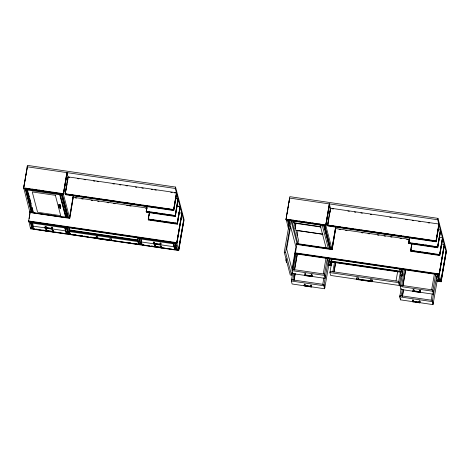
<?xml version="1.0" encoding="UTF-8"?>
<svg xmlns="http://www.w3.org/2000/svg" width="470" height="470" viewBox="0 0 470 470"><rect width="100%" height="100%" fill="white"/><g stroke="black" fill="none" stroke-linecap="round" stroke-linejoin="round"><path stroke-width="0.7" d="M63.344 194.04L66.916 172.608L63.344 194.04L23.6 188.223L27.419 165.387L175.551 187.066L184.093 219.631L178.706 250.51L30.573 228.825L30.597 227.744M23.6 188.223L23.688 187.724L29.827 211.958L33.441 212.487M23.811 187.007L27.06 168.389M27.272 167.173L27.231 167.866L27.319 167.361M23.988 186.478L25.11 180.034M25.362 178.606L25.609 177.172M25.862 175.739L26.108 174.305M26.361 172.878L26.984 169.294M26.003 188.611L31.895 211.894L26.367 189.992M73.291 196.912L69.719 218.344L29.974 212.528L29.963 211.647M181.878 213.539L176.738 243.008L28.605 221.329L30.139 211.606M34.057 228.79L30.427 228.261L28.782 220.818M29.158 218.656L30.233 211.988M31.261 211.288L31.173 211.788L25.28 188.505L31.261 211.288L31.983 211.394M30.327 221.405L31.772 228.091L32.142 225.947M30.427 228.261L30.55 227.556M30.573 228.825L30.826 227.392M64.983 226.622L64.766 227.885L66.335 233.866L33.817 229.107L32.248 223.127L32.465 221.863M31.396 222.845L32.495 228.197L30.926 222.216M51.494 228.637L51.741 227.233L52.458 227.339L52.317 229.125L45.091 228.067L45.238 226.282L45.96 226.387L45.813 228.173M45.091 228.067L45.238 226.282M45.713 227.791L45.96 226.387M46.019 229.272L45.872 231.058L46.019 229.272L46.841 229.76M46.495 230.782L46.742 229.378M51.594 229.019L51.741 227.233M52.317 229.125L52.458 227.339M52.276 231.628L52.523 230.224L53.245 230.329L53.098 232.115L53.245 230.329M60.53 208.022L60.777 206.618L60.583 208.21L59.138 207.999L58.638 206.101L58.885 204.697L60.33 204.908L60.131 206.5M58.685 206.289L58.885 204.697M61.411 193.793L67.304 217.075L61.594 194.48M59.085 207.811L58.75 205.936M60.583 208.21L60.084 206.312L60.33 204.908M63.791 216.929L69.572 217.775L63.391 194.228L67.063 173.177L68.285 177.83M67.163 173.559L63.491 194.609L23.747 188.793M65.095 193.722L68.032 176.879L176.426 192.741L173.589 209.967L65.195 194.104L65.095 193.722L173.659 209.561M65.195 194.104L65.512 192.306M65.753 190.914L67.944 178.359M176.673 193.693L173.736 210.537L65.348 194.674L65.559 192.494M65.806 191.102L67.022 184.128M67.627 180.639L67.874 179.246M68.185 177.449L68.115 177.854L68.132 177.261L69.578 177.472M65.348 194.674L65.594 193.27M65.735 217.569L59.755 194.78L27.242 190.021L33.217 212.81L65.735 217.569L65.953 216.306L63.961 208.709M65.771 229.613L65.547 230.876L50.372 228.655M73.144 196.343L69.472 217.393L65.859 216.864L59.878 194.081M69.719 218.344L73.238 196.724L72.779 194.962M66.628 227.357L67.903 233.379L66.329 227.398M69.448 227.738L69.072 229.895L137.716 239.941M69.419 228.855L69.672 227.415M68.221 230.788L68.626 233.484L67.051 227.504M96.679 238.308L69.948 234.395L69.196 231.551L69.419 230.288M109.704 240.111L109.951 238.707L111.478 238.93L111.325 240.699L96.068 238.466L96.221 236.698L97.748 236.921L97.842 237.285L96.315 237.062L96.221 236.698M96.068 238.466L96.315 237.062M97.502 238.325L97.748 236.921M109.862 240.123L109.951 238.707M111.325 240.699L111.478 238.93M137.939 239.624L137.816 240.323L69.172 230.276M137.992 239.812L137.869 240.511L69.219 230.464M111.132 240.423L138.591 244.441L138.815 243.178L138.215 240.899M140.283 243.249L140.16 243.954L138.715 237.268L140.283 243.249L141.006 243.354L140.883 244.059L139.314 238.079M176.638 198.845L178.083 199.057L175.145 215.9L146.24 211.67L146.998 206.377M146.24 211.67L147.163 206.383M178.23 199.627L175.292 216.47L146.387 212.24L146.311 211.265M146.605 210.061L146.846 208.668M180.11 206.794L177.172 223.638L148.267 219.408L149.395 212.011M148.338 219.002L149.554 212.029M180.263 207.364L177.325 224.208L148.42 219.978L148.391 219.196M148.508 218.497L148.755 217.105M148.996 215.707L149.243 214.314M148.42 219.978L148.784 217.868M159.882 244.5L160.129 243.096L160.852 243.202L160.705 244.988L153.479 243.93L153.625 242.144L154.348 242.25L154.201 244.036M154.101 243.654L154.348 242.25M160.828 247.52L160.728 247.144L154.947 246.298L155.047 246.674L155.129 245.24L154.407 245.134L154.266 246.92M154.888 246.644L155.129 245.24M159.982 244.882L160.041 244.529M160.705 244.988L160.852 243.202M160.67 247.49L160.91 246.086L161.633 246.192L161.492 247.978L161.633 246.192M160.769 247.872L160.91 246.086M183.846 221.035L175.304 188.47L175.551 187.066M173.589 209.967L176.526 193.123L174.358 192.806M173.736 210.537L176.573 193.311M175.145 215.9L177.983 198.675L175.815 198.358M175.292 216.47L178.13 199.245M173.154 243.748L140.636 238.989L142.204 244.97L174.722 249.729L173.154 243.748L173.371 242.485M177.325 224.208L180.163 206.982M174.722 249.729L175.093 247.59M176.738 243.008L181.778 213.157L178.876 212.734M174.2 249.3L178.559 249.94L176.791 243.196L181.931 213.727M182.031 214.103L176.89 243.578L28.758 221.899M175.016 243.219L176.291 249.241L174.722 243.26M183.6 220.089L178.459 249.558L174.828 249.024L173.277 243.049M178.559 249.94L183.7 220.465M178.706 250.51L183.746 220.659M325.751 225.318L329.323 203.892L325.751 225.318L286.007 219.502L289.826 196.672L437.958 218.35L446.5 250.915L441.113 281.788L436.759 281.148M286.095 219.002L289.579 198.076L437.711 219.754L446.253 252.32M288.515 229.049L286.148 219.19M286.271 218.474L286.518 217.046M287.147 213.462L287.393 212.035M287.646 210.601L287.893 209.168M288.145 207.734L288.392 206.307M289.021 202.723L289.267 201.289M289.732 198.645L289.591 198.957M286.524 217.968L286.159 220.072L325.898 225.888L329.57 204.838M291.541 275.156L285.566 252.367L291.071 220.794L297.052 243.578L291.541 275.156L290.243 274.962L284.262 252.179L289.773 220.6M294.954 228.679L295.936 223.068M295.471 225.97L295.836 223.861M297.093 235.67L297.951 230.758M328.982 263.764L324.623 288.75L292.111 283.992L291.324 281.001L292.675 273.264M293.351 269.551L296.124 253.636M294.42 270.027L297.322 253.395M292.845 279.926L293.979 273.417M294.614 269.798L297.269 254.57M293.92 280.408L295.054 273.898M294.132 280.044L295.26 273.569M311.075 276.131L311.316 274.733L312.039 274.838L311.898 276.618L304.672 275.561L304.819 273.781L305.541 273.887L305.394 275.667M305.294 275.285L305.541 273.887M310.57 286.512L310.817 285.108L311.539 285.214L311.393 286.994L304.166 285.936L304.313 284.156L305.036 284.262L304.948 285.695L304.854 285.313L310.629 286.159L310.729 286.541M304.789 285.666L305.036 284.262M311.175 276.513L311.316 274.733M311.898 276.618L312.039 274.838M310.67 286.888L310.817 285.108M311.393 286.994L311.539 285.214M324.541 225.177L330.434 248.466L329.975 245.892M296.57 243.871L331.979 249.053L325.798 225.512L329.47 204.462L330.692 209.109M327.508 225.001L330.445 208.163L438.833 224.025L435.995 241.245L327.608 225.383L327.508 225.001L435.896 240.863M327.608 225.383L330.545 208.539M439.08 224.971L436.142 241.815L327.755 225.953L328.818 218.897M329.429 215.407L329.67 214.014M329.916 212.616L330.157 211.224M330.592 208.733L330.475 208.944M323.266 273.928L326.039 258.018M322.761 284.303L323.895 277.793M309.953 276.149L325.128 278.369L324.347 275.379L327.326 258.306M323.818 225.071L329.711 248.36L323.73 225.571M324.623 288.75L323.842 285.76L328.324 260.057M331.879 248.677L335.551 227.627L331.979 249.053M332.126 249.623L335.697 228.197L332.126 249.623L296.723 244.441M330.434 263.958L330.31 264.657L328.865 257.977L330.434 263.958L331.156 264.064L331.033 264.763L329.464 258.782M331.855 259.023L331.479 261.179L400.129 271.225M331.703 260.856L332.079 258.7M356.665 279.25L330.651 275.443L329.905 272.594L331.755 261.99M332.872 271.736L334.511 262.33M333.912 272.089L335.551 262.683M334.117 271.707L335.75 262.366M370.413 281.16L370.654 279.756L372.181 279.979L372.029 281.742L356.777 279.509L356.924 277.747L358.451 277.97L358.299 279.732M356.777 279.509L356.924 277.747M358.205 279.374L358.451 277.97M370.507 281.518L370.566 281.172M372.029 281.742L372.181 279.979M396.022 280.978L397.667 271.578M400.399 271.09L400.276 271.795L331.632 261.749M370.395 281.26L399.3 285.49L398.548 282.64L400.399 272.036M399.3 285.49L401.145 274.885M435.714 274.169L432.735 291.241L433.516 294.232L401.004 289.473L400.217 286.483L403.195 269.41M440.49 230.335L437.552 247.179L408.647 242.949L409.405 237.655M408.718 242.549L409.57 237.667M440.637 230.905L437.699 247.749L408.8 243.519L408.771 242.737L410.198 242.949M408.888 242.038L409.135 240.646M409.376 239.254L409.617 237.855M408.8 243.519L409.164 241.416M413.506 301.758L400.499 299.854L399.712 296.864L401.186 288.41M401.738 285.413L404.511 269.498M402.814 285.889L405.71 269.257M400.499 299.854L400.716 298.591M401.233 295.789L402.367 289.279M402.896 286.248L405.78 269.715M402.308 296.27L403.442 289.761M402.396 296.623L403.524 290.154M442.517 238.079L439.579 254.916L410.68 250.686L411.679 243.989M410.68 250.686L411.843 244.006M442.67 238.643L439.732 255.486L410.827 251.256L411.038 249.082M411.285 247.684L412.014 243.501M410.827 251.256L411.074 249.852M419.463 291.993L419.71 290.595L420.433 290.701L420.286 292.481L413.06 291.424L413.206 289.643L413.929 289.749L413.782 291.529M413.06 291.424L413.206 289.643M413.682 291.147L413.929 289.749M418.958 302.374L419.205 300.97L419.927 301.076L419.781 302.856L412.554 301.799L412.701 300.019L413.424 300.124L413.277 301.904M412.554 301.799L412.701 300.019M413.177 301.529L413.424 300.124M419.563 292.375L419.71 290.595M420.286 292.481L420.433 290.701M419.058 302.751L419.205 300.97M419.781 302.856L419.927 301.076M437.711 219.754L437.958 218.35M435.995 241.245L438.933 224.401M436.142 241.815L438.98 224.595M437.552 247.179L440.39 229.959L438.222 229.642M437.699 247.749L440.537 230.529M431.654 289.79L434.427 273.881M431.149 300.166L432.282 293.656M439.579 254.916L442.417 237.697L439.526 237.274M439.732 255.486L442.57 238.267M418.564 302.498L433.017 304.613L432.23 301.623L436.624 276.436M433.017 304.613L437.37 279.627M294.649 253.142L439.15 274.286L444.185 244.435L441.283 244.012M439.15 274.286L444.285 244.817M436.606 280.578L440.966 281.219L439.197 274.48L444.338 245.005M444.438 245.387L439.297 274.856L294.796 253.712M437.423 274.504L438.698 280.519L437.129 274.539M439.021 277.929L439.421 280.625L437.975 273.945L438.669 276.601M446.007 251.368L440.866 280.837L436.507 280.202M440.966 281.219L446.106 251.75M441.113 281.788L446.153 251.938M331.99 208.751L333.436 208.962M347.888 211.077L349.333 211.288M354.392 212.029L355.837 212.24M360.889 212.981L362.335 213.192M370.284 214.355L371.729 214.567M389.795 217.211L391.24 217.422M405.692 219.537L407.137 219.749M412.196 220.489L413.641 220.7M418.7 221.441L420.145 221.652M428.094 222.815L429.539 223.027M175.304 188.47L27.172 166.791L27.542 168.207M77.527 178.635L78.972 178.847M84.03 179.587L85.475 179.799M93.424 180.962L94.87 181.173M97.037 181.491L98.483 181.702M112.935 183.817L114.38 184.029M119.439 184.769L120.884 184.98M125.942 185.721L127.388 185.932M135.337 187.095L136.782 187.307M141.84 188.047L143.285 188.258M151.234 189.422L152.679 189.633M154.847 189.951L156.293 190.162M170.745 192.277L172.19 192.488M285.907 219.126L325.651 224.942M329.176 225.383L331.35 225.7M332.801 225.911L334.252 226.129M335.703 226.34L337.154 226.552M338.606 226.763L340.779 227.081M342.231 227.292L343.682 227.504M345.133 227.721L347.312 228.038M348.758 228.25L350.209 228.461M351.66 228.673L353.111 228.884M355.291 229.207L356.742 229.419M358.187 229.63L359.638 229.842M361.089 230.053L363.269 230.371M364.72 230.582L366.171 230.799M367.616 231.011L369.796 231.328M371.247 231.54L372.698 231.751M374.149 231.963L375.601 232.174M377.046 232.392L379.225 232.709M380.677 232.92L382.128 233.132M383.579 233.343L385.753 233.661M387.204 233.878L388.655 234.089M390.106 234.301L391.557 234.512M393.731 234.83L395.182 235.041M396.633 235.253L398.084 235.47M399.535 235.682L401.709 235.999M403.16 236.21L404.611 236.422M406.062 236.633L408.236 236.956M409.687 237.168L411.138 237.379M412.589 237.591L414.041 237.802M415.492 238.014L417.666 238.331M419.117 238.549L420.568 238.76M422.019 238.971L424.193 239.289M425.644 239.5L429.997 240.141M432.171 240.458L433.487 240.652M434.803 240.84L436.113 241.034M289.761 219.719L291.206 219.931M292.651 220.142L294.097 220.354M299.155 221.094L300.6 221.305M302.762 221.623L304.207 221.834M305.653 222.046L307.098 222.257M309.266 222.574L310.711 222.786M312.156 222.997L313.602 223.209M318.66 223.949L320.105 224.161M321.551 224.372L322.996 224.584M327.655 225.571L436.043 241.433M286.06 219.696L325.798 225.512M335.269 228.496L409.335 239.336M293.462 222.692L320.922 226.71M338.999 229.407L340.45 229.618M345.532 230.365L346.983 230.576M361.506 232.703L362.957 232.914M368.045 233.661L369.496 233.872M377.481 235.041L378.938 235.253M384.019 235.999L385.471 236.21M390.552 236.951L392.004 237.168M399.994 238.331L401.445 238.549M406.527 239.289L407.984 239.5M177.12 205.995L180.01 206.418L177.172 223.638M294.279 223.138L321.016 227.051M177.219 206.371L178.665 206.583M425.861 245.058L427.289 245.264M408.548 242.567L437.453 246.797M412.337 243.26L413.764 243.472M415.198 243.677L417.337 243.989M418.764 244.2L420.198 244.412M421.625 244.617L423.764 244.935M425.191 245.14L429.48 245.769M431.619 246.08L433.052 246.292M434.48 246.497L436.618 246.815M408.7 243.137L437.599 247.367M23.5 187.841L63.244 193.658M66.769 194.104L65.265 193.699M68.221 194.316L70.394 194.633M71.845 194.844L73.297 195.056M74.748 195.273L76.921 195.591M78.373 195.802L79.824 196.013M81.275 196.225L82.726 196.437M84.9 196.754L86.351 196.971M87.802 197.183L89.253 197.394M90.704 197.606L92.878 197.923M94.329 198.134L95.78 198.346M97.231 198.563L99.405 198.88M100.856 199.092L102.307 199.304M103.758 199.515L105.21 199.726M106.661 199.944L108.834 200.261M110.285 200.473L111.737 200.684M113.188 200.896L115.367 201.213M116.819 201.424L118.992 201.748M123.346 202.382L124.797 202.594M126.248 202.805L131.324 203.551M132.775 203.763L134.949 204.08M136.4 204.291L137.851 204.503M139.302 204.72L140.753 204.932M142.927 205.249L144.378 205.461M145.829 205.672L147.28 205.883M148.732 206.095L150.905 206.418M152.356 206.63L153.808 206.841M155.259 207.053L157.432 207.37M158.883 207.581L160.335 207.799M161.786 208.01L163.237 208.222M164.688 208.433L166.862 208.751M168.313 208.962L169.717 208.986M171.08 209.367L173.706 209.755M25.903 188.229L27.348 188.441M32.407 189.181L33.852 189.392M35.297 189.604L36.742 189.815M38.91 190.133L40.355 190.344M41.801 190.556L43.246 190.767M48.304 191.507L49.75 191.719M54.808 192.459L56.253 192.671M65.248 194.292L173.636 210.155M23.647 188.411L63.391 194.228M72.856 197.218L146.922 208.057M75.135 197.917L76.587 198.129M81.674 198.869L83.125 199.086M91.11 200.249L92.567 200.467M97.648 201.207L99.1 201.418M107.09 202.588L108.541 202.805M113.623 203.545L115.074 203.757M126.694 205.461L128.145 205.672M129.597 205.883L131.048 206.095M145.571 208.222L147.022 208.433M296.153 230.294L322.89 234.207M296.182 230.388L322.913 234.301M155.593 212.628L157.021 212.834M146.141 211.288L175.046 215.518M148.502 211.77L149.93 211.982M151.358 212.187L153.502 212.505M154.93 212.71L157.074 213.028M161.357 213.65L162.785 213.862M164.212 214.067L166.357 214.385M167.784 214.59L169.212 214.802M170.639 215.013L172.784 215.325M174.211 215.53L175.263 215.689M410.58 250.304L439.485 254.534M146.287 211.858L175.192 216.088M412.942 250.786L414.37 250.998M416.514 251.309L417.942 251.52M419.369 251.732L420.797 251.938M422.224 252.149L424.369 252.461M425.797 252.672L427.224 252.878M428.652 253.089L430.796 253.4M432.224 253.612L433.651 253.818M438.651 254.552L439.703 254.705M410.727 250.874L439.632 255.104M58.932 204.885L60.377 205.096M148.167 219.026L177.243 223.232M58.638 206.101L60.084 206.312M149.102 219.296L150.529 219.508M151.963 219.719L154.101 220.03M155.529 220.242L156.957 220.448M158.39 220.659L160.529 220.971M161.956 221.182L163.39 221.388M165.528 221.705L166.956 221.911M168.383 222.122L169.817 222.328M171.245 222.539L173.383 222.851M174.817 223.062L176.191 223.08M148.32 219.596L177.225 223.826M329.799 247.855L330.522 247.96M332.067 248.554L330.669 248.53M296.47 243.495L332.114 248.742M296.623 244.065L332.026 249.247M67.386 216.576L68.109 216.682L68.027 217.181L62.046 194.398M29.728 211.576L33.341 212.105M50.784 215.025L52.229 215.237M53.674 215.448L55.119 215.66M60.178 216.4L61.623 216.611M29.874 212.146L38.546 213.415M39.991 213.627L45.05 214.367M46.495 214.579L58.057 216.27M59.502 216.482L69.619 217.963M295.272 252.866L439.051 273.91M294.696 253.33L439.197 274.48M284.262 252.179L285.566 252.367M331.579 261.555L400.228 271.601M331.732 262.125L400.375 272.171M438.821 279.82L439.544 279.926M331.943 264.898L328.865 264.446L327.296 258.465M400.928 274.991L402.567 275.232L400.998 269.251M328.413 264.745L331.321 265.174M401.028 275.373L402.479 275.584M28.506 220.947L176.638 242.626M328.465 264.939L331.368 265.362M400.352 275.455L402.531 275.778M436.659 280.772L441.013 281.407M286.218 259.093L286.583 259.146M328.565 265.315L331.468 265.744M400.452 275.837L401.903 276.049M28.658 221.517L176.791 243.196M32.248 223.127L64.766 227.885M285.977 260.498L286.336 260.55L286.735 262.066L286.371 262.013M45.337 226.663L46.06 226.769M51.835 227.615L52.558 227.721M154.448 242.632L153.625 242.144M160.951 243.583L160.129 243.096M69.319 230.846L137.969 240.893M159.941 244.153L154.166 243.307L154.26 243.683M44.991 227.686L52.217 228.743M153.379 243.548L160.605 244.606M33.029 226.117L46.037 228.02M47.482 228.232L48.927 228.444M141.423 241.98L155.153 243.989M156.598 244.2L173.935 246.738L174.159 245.475L173.53 243.084M69.196 231.551L137.845 241.598L138.591 244.441M32.618 227.492L31.895 227.386L30.497 222.069M68.021 232.674L68.743 232.779M176.415 248.536L177.137 248.642L177.014 249.347L175.445 243.366M53.345 230.711L52.523 230.224M155.229 245.622L154.407 245.134M330.122 271.331L398.772 281.377L399.518 284.227M30.327 227.88L33.958 228.408M65.906 233.085L70.265 233.725M138.521 243.713L142.328 244.271M46.559 230.435L52.34 231.281L52.44 231.657M97.56 237.973L109.769 239.759M36.237 229.107L37.688 229.319M42.77 230.065L44.221 230.276M58.744 232.403L60.195 232.615M65.277 233.361L70.365 234.101M74.718 234.742L76.169 234.953M81.257 235.699L82.708 235.911M84.159 236.122L85.611 236.334M90.692 237.08L92.149 237.291M113.205 240.376L114.657 240.587M119.738 241.327L121.19 241.545M129.179 242.714L130.631 242.925M135.713 243.666L137.169 243.883M138.621 244.095L143.703 244.835M151.692 246.004L153.144 246.215M167.667 248.342L169.118 248.554M30.474 228.449L37.013 229.407M38.464 229.618L52.998 231.734M54.438 231.957L88.566 236.951M90.017 237.162L96.556 238.12M112.53 240.458L127.053 242.585M128.504 242.796L149.56 245.875M151.011 246.092L165.534 248.213M166.991 248.424L172.073 249.171M173.524 249.382L178.606 250.128M95.974 238.102L111.231 240.334M98.124 238.519L99.569 238.731M101.015 238.942L109.686 240.211M329.905 272.594L398.548 282.64M372.275 280.343L370.748 280.12L370.654 279.756M292.046 269.357L324.564 274.116L325.352 277.106M370.472 280.807L358.269 279.021L358.363 279.386M356.683 279.151L371.935 281.383M358.111 279.462L359.556 279.674M361.001 279.885L362.446 280.096M363.892 280.308L366.06 280.625M367.505 280.837L368.95 281.048M291.829 270.62L324.347 275.379M400.217 286.483L432.735 291.241M305.635 274.263L304.819 273.781M311.416 275.109L312.139 275.214M419.81 290.971L420.532 291.077M304.572 275.179L311.798 276.237M412.96 291.042L420.186 292.099M308.508 275.937L292.61 273.611L292.14 271.819M291.547 279.738L324.059 284.497L324.846 287.487M291.324 281.001L323.842 285.76M399.712 296.864L432.23 301.623M412.801 300.395L413.524 300.5M419.305 301.346L420.027 301.452M304.066 285.56L311.293 286.618M412.454 301.423L419.681 302.48M414.951 301.969L417.119 302.286M435.684 274.327L437.253 280.308M433.74 292.969L432.952 289.978L400.44 285.22L400.751 286.418M433.234 303.35L432.453 300.359L399.935 295.601L400.246 296.793M419.622 292.023L419.522 291.647L413.741 290.801L413.841 291.177M419.123 302.404L419.023 302.022L413.242 301.176L413.341 301.558M401.721 269.357L402.767 273.346M401.298 269.216L402.514 273.869M399.553 269.04L401.122 275.021M324.723 225.864L329.617 244.512M322.285 225.359L328.266 248.148M330.909 258.993L331.955 262.983M330.457 261.402L331.156 264.064M320.117 225.042L326.098 247.831M311.234 276.16L311.134 275.784L305.353 274.938L305.453 275.314M293.456 220.865L298.526 240.199L297.915 243.707L291.941 220.918M288.416 219.889L289.32 223.344M288.327 220.389L289.232 223.843M287.869 220.471L289.138 225.306M287.605 220.283L289.232 226.499M304.313 284.156L304.413 284.532M286.483 260.104L286.171 258.899L285.925 260.304L286.424 262.201M175.915 243.995L176.438 245.986M174.317 246.074L174.94 248.466M141.106 239.618L141.629 241.609M137.146 237.761L138.715 243.742M62.316 194.586L67.933 215.994M60.16 194.21L61.247 198.352M61.605 199.732L63.597 207.329M68.497 227.715L70.071 233.696M67.351 227.462L67.874 229.46M60.195 206.148L60.595 207.67M65.301 227.821L65.612 229.013M66.241 231.41L66.552 232.603M64.883 227.186L66.458 233.167M51.653 228.667L51.553 228.291L45.772 227.445L45.872 227.821M27.36 189.322L27.906 191.396M28.27 192.776L29.357 196.918M29.716 198.299L31.167 203.821M32.072 207.276L33.158 211.418M32.371 222.428L33.065 225.083M290.601 226.587L286.682 249.041L292.011 269.357L295.93 246.903L290.601 226.587M55.384 195.326L32.26 191.942L37.588 212.264L60.712 215.648L55.384 195.326"/></g></svg>
